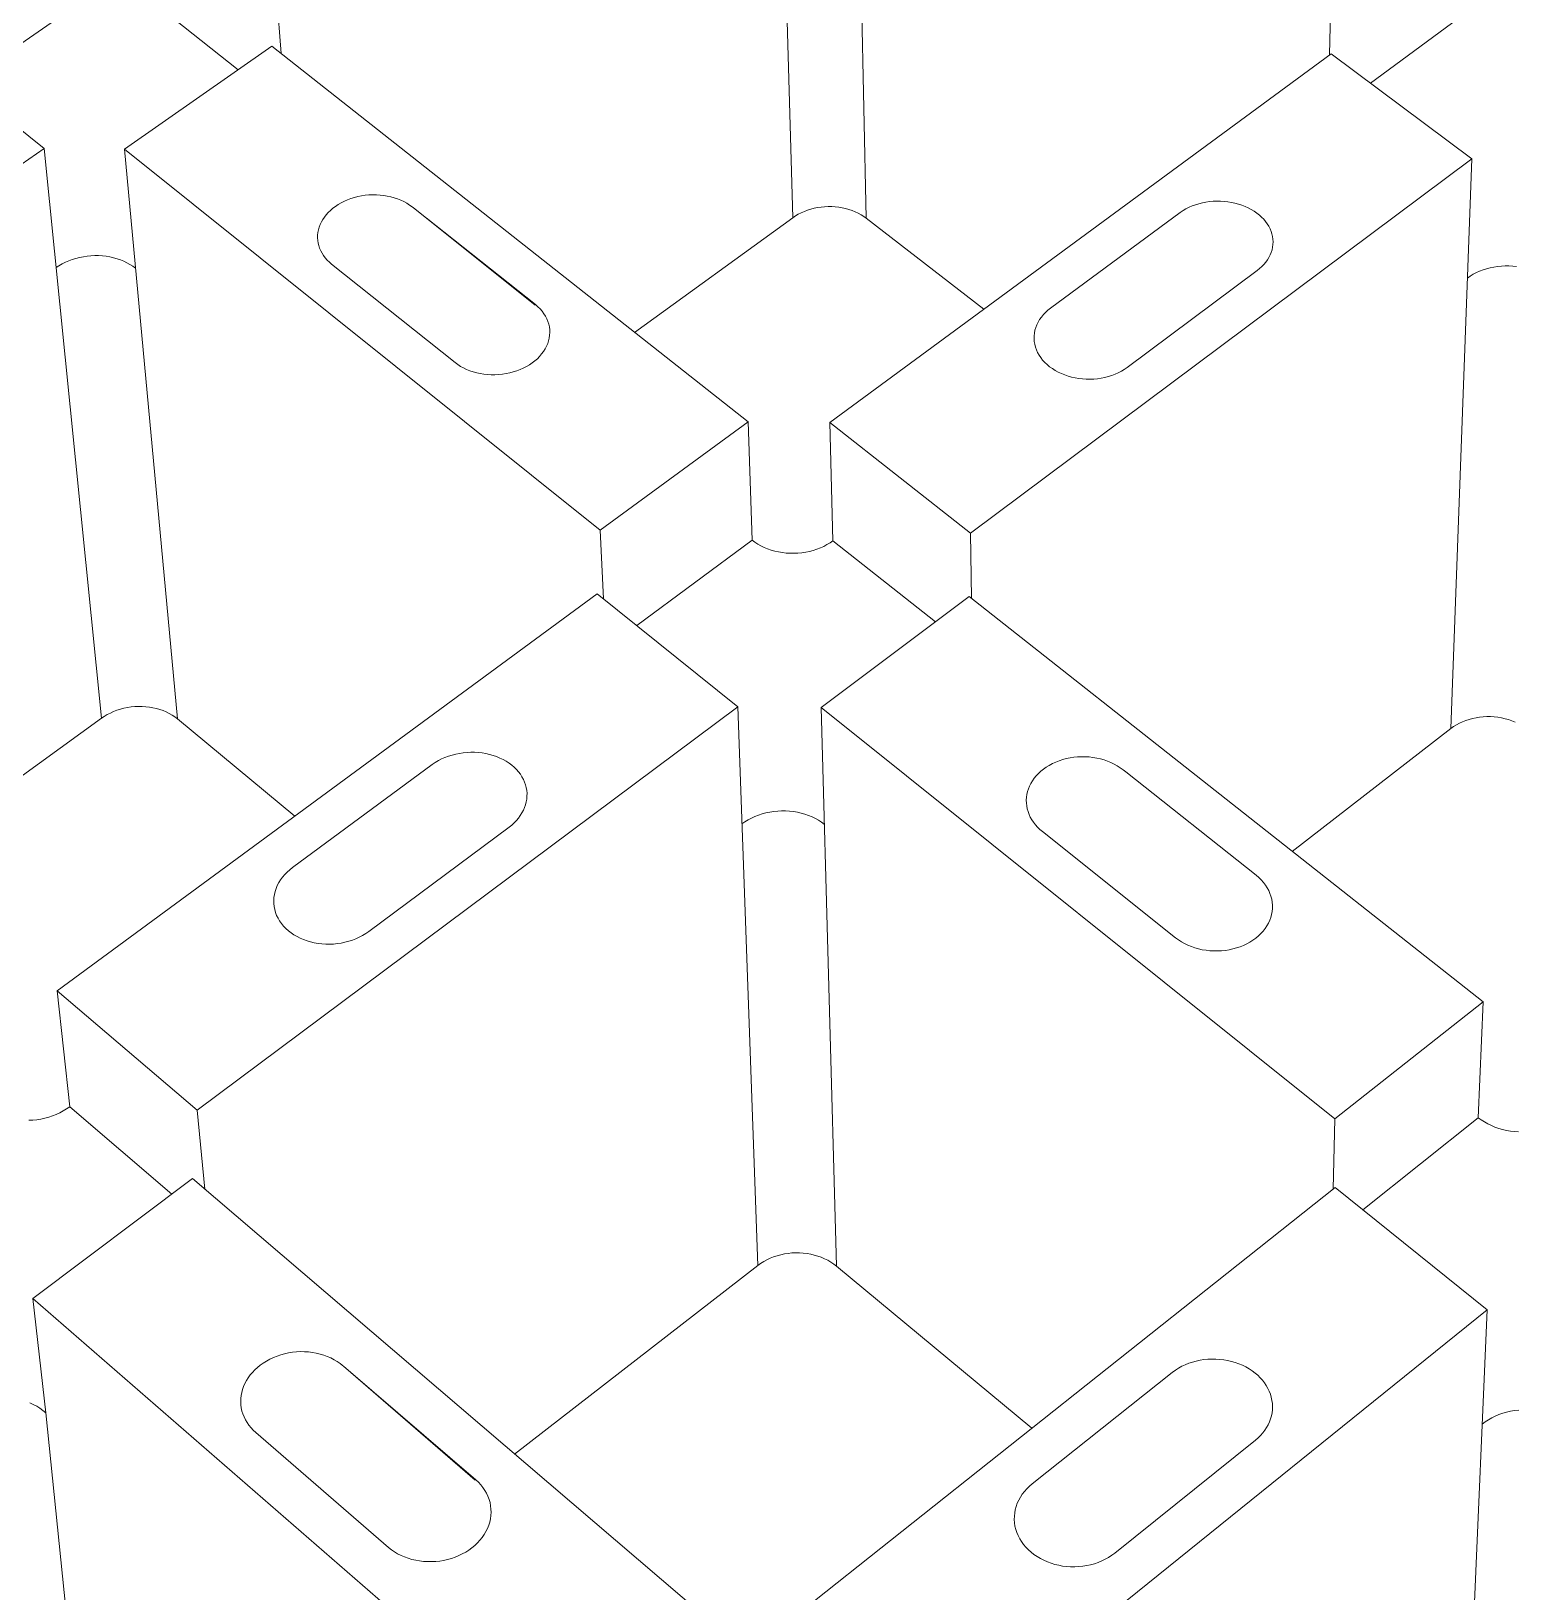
# Model space of a CAD drawing. Header units: millimetres. Extents: x 438 to 4638, y 478 to 3448.
# Drawn here: x 2817.4 to 2891.9, y 2265.7 to 2344.1 of the extents above; entities that cross this region are included whole.
import ezdxf

# ---------------------------------------------------------------- set-up
doc = ezdxf.new("R2010")
doc.units = ezdxf.units.MM

msp = doc.modelspace()

# ---------------------------------------------------------------- linework, layer by layer
at = {"lineweight": 5}
for p, q in [((2854.834, 2363.744), (2855.67, 2334.73)), ((2858.727, 2363.717), (2859.357, 2334.704)), ((2829.713, 2346.296), (2829.969, 2342.975)), ((2882.692, 2345.914), (2882.623, 2342.898)), ((2819.778, 2345.445), (2814.007, 2341.47)), ((2827.81, 2342.159), (2823.694, 2345.418)), ((2889.38, 2344.945), (2884.685, 2341.477)), ((2811.521, 2343.47), (2818.064, 2338.205)), ((2822.098, 2338.177), (2829.506, 2343.341)), ((2853.42, 2324.475), (2829.506, 2343.341)), ((2882.702, 2342.956), (2857.532, 2324.446)), ((2882.702, 2342.956), (2889.77, 2337.684)), ((2791.057, 2319.447), (2818.064, 2338.205)), ((2818.064, 2338.205), (2820.948, 2309.596)), ((2822.098, 2338.177), (2845.994, 2319.036)), ((2822.098, 2338.177), (2824.761, 2309.567)), ((2864.594, 2318.899), (2889.77, 2337.684)), ((2889.77, 2337.684), (2888.716, 2309.083)), ((2833.147, 2335.558), (2833.311, 2335.629)), ((2833.311, 2335.629), (2833.48, 2335.692)), ((2833.48, 2335.692), (2833.654, 2335.746)), ((2833.654, 2335.746), (2833.832, 2335.791)), ((2833.832, 2335.791), (2834.014, 2335.827)), ((2834.014, 2335.827), (2834.198, 2335.854)), ((2834.198, 2335.854), (2834.383, 2335.872)), ((2834.383, 2335.872), (2834.569, 2335.88)), ((2834.569, 2335.88), (2834.755, 2335.879)), ((2834.755, 2335.879), (2834.94, 2335.868)), ((2834.94, 2335.868), (2835.123, 2335.848)), ((2835.123, 2335.848), (2835.303, 2335.818)), ((2835.303, 2335.818), (2835.48, 2335.779)), ((2835.48, 2335.779), (2835.653, 2335.731)), ((2835.653, 2335.731), (2835.82, 2335.675)), ((2835.82, 2335.675), (2835.981, 2335.609)), ((2835.981, 2335.609), (2836.136, 2335.536)), ((2832.145, 2334.76), (2832.237, 2334.878)), ((2832.237, 2334.878), (2832.338, 2334.99)), ((2832.338, 2334.99), (2832.449, 2335.098)), ((2832.449, 2335.098), (2832.569, 2335.201)), ((2832.569, 2335.201), (2832.698, 2335.297)), ((2832.698, 2335.297), (2832.84, 2335.392)), ((2832.84, 2335.392), (2832.99, 2335.478)), ((2832.99, 2335.478), (2833.147, 2335.558)), ((2836.136, 2335.536), (2836.283, 2335.454)), ((2836.283, 2335.454), (2836.422, 2335.365)), ((2836.422, 2335.365), (2836.552, 2335.269)), ((2836.552, 2335.269), (2836.615, 2335.219)), ((2836.615, 2335.219), (2836.683, 2335.173)), ((2836.683, 2335.173), (2842.724, 2330.346)), ((2855.803, 2334.82), (2855.944, 2334.903)), ((2855.944, 2334.903), (2856.092, 2334.979)), ((2856.092, 2334.979), (2856.246, 2335.047)), ((2856.246, 2335.047), (2856.406, 2335.107)), ((2856.406, 2335.107), (2856.571, 2335.159)), ((2856.571, 2335.159), (2856.74, 2335.203)), ((2856.74, 2335.203), (2856.913, 2335.237)), ((2856.913, 2335.237), (2857.088, 2335.263)), ((2857.088, 2335.263), (2857.264, 2335.28)), ((2857.264, 2335.28), (2857.442, 2335.288)), ((2857.442, 2335.288), (2857.62, 2335.287)), ((2857.62, 2335.287), (2857.797, 2335.276)), ((2857.797, 2335.276), (2857.973, 2335.257)), ((2857.973, 2335.257), (2858.146, 2335.229)), ((2858.146, 2335.229), (2858.317, 2335.191)), ((2858.317, 2335.191), (2858.483, 2335.146)), ((2858.483, 2335.146), (2858.645, 2335.091)), ((2858.645, 2335.091), (2858.801, 2335.029)), ((2858.801, 2335.029), (2858.951, 2334.959)), ((2858.951, 2334.959), (2859.094, 2334.881)), ((2859.094, 2334.881), (2859.23, 2334.795)), ((2875.115, 2334.987), (2868.61, 2330.188)), ((2875.264, 2335.088), (2875.115, 2334.987)), ((2875.41, 2335.172), (2875.264, 2335.088)), ((2875.563, 2335.25), (2875.41, 2335.172)), ((2875.723, 2335.319), (2875.563, 2335.25)), ((2875.888, 2335.38), (2875.723, 2335.319)), ((2876.059, 2335.433), (2875.888, 2335.38)), ((2876.234, 2335.477), (2876.059, 2335.433)), ((2876.412, 2335.512), (2876.234, 2335.477)), ((2876.594, 2335.538), (2876.412, 2335.512)), ((2876.777, 2335.554), (2876.594, 2335.538)), ((2876.962, 2335.562), (2876.777, 2335.554)), ((2877.147, 2335.56), (2876.962, 2335.562)), ((2877.331, 2335.549), (2877.147, 2335.56)), ((2877.514, 2335.529), (2877.331, 2335.549)), ((2877.695, 2335.499), (2877.514, 2335.529)), ((2877.873, 2335.461), (2877.695, 2335.499)), ((2878.048, 2335.414), (2877.873, 2335.461)), ((2878.217, 2335.358), (2878.048, 2335.414)), ((2878.382, 2335.294), (2878.217, 2335.358)), ((2878.54, 2335.221), (2878.382, 2335.294)), ((2878.692, 2335.141), (2878.54, 2335.221)), ((2878.837, 2335.054), (2878.692, 2335.141)), ((2878.973, 2334.959), (2878.837, 2335.054)), ((2879.096, 2334.862), (2878.973, 2334.959)), ((2879.21, 2334.759), (2879.096, 2334.862)), ((2831.819, 2333.991), (2831.845, 2334.124)), ((2831.845, 2334.124), (2831.883, 2334.256)), ((2831.883, 2334.256), (2831.932, 2334.386)), ((2831.932, 2334.386), (2831.992, 2334.514)), ((2831.992, 2334.514), (2832.063, 2334.639)), ((2832.063, 2334.639), (2832.145, 2334.76)), ((2837.247, 2334.722), (2842.749, 2330.364)), ((2847.718, 2328.974), (2855.67, 2334.73)), ((2855.67, 2334.73), (2855.803, 2334.82)), ((2859.23, 2334.795), (2859.357, 2334.704)), ((2859.357, 2334.704), (2865.267, 2330.135)), ((2879.315, 2334.651), (2879.21, 2334.759)), ((2879.41, 2334.537), (2879.315, 2334.651)), ((2879.495, 2334.42), (2879.41, 2334.537)), ((2879.57, 2334.298), (2879.495, 2334.42)), ((2879.634, 2334.173), (2879.57, 2334.298)), ((2879.687, 2334.045), (2879.634, 2334.173)), ((2879.728, 2333.915), (2879.687, 2334.045)), ((2831.801, 2333.723), (2831.804, 2333.857)), ((2831.81, 2333.589), (2831.801, 2333.723)), ((2831.804, 2333.857), (2831.819, 2333.991)), ((2831.83, 2333.457), (2831.81, 2333.589)), ((2831.862, 2333.326), (2831.83, 2333.457)), ((2831.905, 2333.197), (2831.862, 2333.326)), ((2879.758, 2333.783), (2879.728, 2333.915)), ((2879.777, 2333.65), (2879.758, 2333.783)), ((2879.762, 2333.25), (2879.778, 2333.383)), ((2879.783, 2333.517), (2879.777, 2333.65)), ((2879.778, 2333.383), (2879.783, 2333.517)), ((2818.973, 2332.409), (2819.138, 2332.491)), ((2819.138, 2332.491), (2819.308, 2332.565)), ((2819.308, 2332.565), (2819.485, 2332.63)), ((2819.485, 2332.63), (2819.666, 2332.687)), ((2819.666, 2332.687), (2819.851, 2332.734)), ((2819.851, 2332.734), (2820.04, 2332.771)), ((2820.04, 2332.771), (2820.23, 2332.799)), ((2820.23, 2332.799), (2820.423, 2332.818)), ((2820.423, 2332.818), (2820.615, 2332.826)), ((2820.615, 2332.826), (2820.808, 2332.825)), ((2820.808, 2332.825), (2820.999, 2332.814)), ((2820.999, 2332.814), (2821.188, 2332.793)), ((2821.188, 2332.793), (2821.374, 2332.762)), ((2821.374, 2332.762), (2821.556, 2332.721)), ((2821.556, 2332.721), (2821.733, 2332.672)), ((2821.733, 2332.672), (2821.905, 2332.613)), ((2821.905, 2332.613), (2822.071, 2332.545)), ((2822.071, 2332.545), (2822.229, 2332.469)), ((2831.96, 2333.07), (2831.905, 2333.197)), ((2832.026, 2332.947), (2831.96, 2333.07)), ((2832.102, 2332.828), (2832.026, 2332.947)), ((2832.19, 2332.713), (2832.102, 2332.828)), ((2832.287, 2332.603), (2832.19, 2332.713)), ((2832.393, 2332.498), (2832.287, 2332.603)), ((2832.509, 2332.399), (2832.393, 2332.498)), ((2879.328, 2332.382), (2879.423, 2332.496)), ((2879.423, 2332.496), (2879.506, 2332.613)), ((2879.506, 2332.613), (2879.58, 2332.735)), ((2879.58, 2332.735), (2879.642, 2332.86)), ((2879.642, 2332.86), (2879.693, 2332.988)), ((2879.693, 2332.988), (2879.733, 2333.118)), ((2879.733, 2333.118), (2879.762, 2333.25)), ((2818.668, 2332.221), (2818.816, 2332.318)), ((2818.816, 2332.318), (2818.973, 2332.409)), ((2822.229, 2332.469), (2822.38, 2332.384)), ((2822.38, 2332.384), (2822.522, 2332.292)), ((2822.522, 2332.292), (2822.655, 2332.192)), ((2838.707, 2327.453), (2832.509, 2332.399)), ((2872.451, 2327.211), (2878.989, 2332.074)), ((2878.989, 2332.074), (2879.111, 2332.171)), ((2879.111, 2332.171), (2879.225, 2332.274)), ((2879.225, 2332.274), (2879.328, 2332.382)), ((2889.549, 2331.701), (2889.689, 2331.799)), ((2889.689, 2331.799), (2889.837, 2331.889)), ((2889.837, 2331.889), (2889.994, 2331.971)), ((2889.994, 2331.971), (2890.157, 2332.046)), ((2890.157, 2332.046), (2890.327, 2332.111)), ((2890.327, 2332.111), (2890.503, 2332.167)), ((2890.503, 2332.167), (2890.684, 2332.215)), ((2890.684, 2332.215), (2890.869, 2332.252)), ((2890.869, 2332.252), (2891.057, 2332.28)), ((2891.057, 2332.28), (2891.248, 2332.299)), ((2891.248, 2332.299), (2891.44, 2332.307)), ((2891.44, 2332.307), (2891.632, 2332.306)), ((2891.632, 2332.306), (2891.825, 2332.295)), ((2891.825, 2332.295), (2892.016, 2332.273)), ((2842.749, 2330.364), (2842.87, 2330.259)), ((2842.87, 2330.259), (2842.98, 2330.149)), ((2842.98, 2330.149), (2843.081, 2330.032)), ((2868.61, 2330.188), (2868.48, 2330.085)), ((2843.081, 2330.032), (2843.17, 2329.911)), ((2843.17, 2329.911), (2843.248, 2329.785)), ((2843.248, 2329.785), (2843.315, 2329.655)), ((2843.315, 2329.655), (2843.369, 2329.522)), ((2843.369, 2329.522), (2843.412, 2329.386)), ((2843.412, 2329.386), (2843.442, 2329.247)), ((2867.921, 2329.354), (2867.868, 2329.218)), ((2867.986, 2329.487), (2867.921, 2329.354)), ((2868.063, 2329.617), (2867.986, 2329.487)), ((2868.151, 2329.742), (2868.063, 2329.617)), ((2868.25, 2329.862), (2868.151, 2329.742)), ((2868.36, 2329.977), (2868.25, 2329.862)), ((2868.48, 2330.085), (2868.36, 2329.977)), ((2843.435, 2328.685), (2843.402, 2328.546)), ((2843.456, 2328.826), (2843.435, 2328.685)), ((2843.442, 2329.247), (2843.459, 2329.108)), ((2843.464, 2328.967), (2843.456, 2328.826)), ((2843.459, 2329.108), (2843.464, 2328.967)), ((2867.784, 2328.798), (2867.782, 2328.656)), ((2867.782, 2328.656), (2867.792, 2328.515)), ((2867.799, 2328.94), (2867.784, 2328.798)), ((2867.827, 2329.08), (2867.799, 2328.94)), ((2867.868, 2329.218), (2867.827, 2329.08)), ((2843.055, 2327.887), (2842.952, 2327.767)), ((2843.148, 2328.011), (2843.055, 2327.887)), ((2843.229, 2328.14), (2843.148, 2328.011)), ((2843.299, 2328.273), (2843.229, 2328.14)), ((2843.357, 2328.408), (2843.299, 2328.273)), ((2843.402, 2328.546), (2843.357, 2328.408)), ((2867.792, 2328.515), (2867.815, 2328.374)), ((2867.815, 2328.374), (2867.851, 2328.234)), ((2867.851, 2328.234), (2867.9, 2328.097)), ((2867.9, 2328.097), (2867.961, 2327.963)), ((2867.961, 2327.963), (2868.033, 2327.832)), ((2868.033, 2327.832), (2868.118, 2327.705)), ((2838.839, 2327.357), (2838.707, 2327.453)), ((2838.98, 2327.267), (2838.839, 2327.357)), ((2839.13, 2327.186), (2838.98, 2327.267)), ((2839.286, 2327.112), (2839.13, 2327.186)), ((2839.449, 2327.047), (2839.286, 2327.112)), ((2839.618, 2326.991), (2839.449, 2327.047)), ((2839.792, 2326.943), (2839.618, 2326.991)), ((2841.802, 2327.04), (2841.628, 2326.984)), ((2841.971, 2327.104), (2841.802, 2327.04)), ((2842.134, 2327.176), (2841.971, 2327.104)), ((2842.291, 2327.257), (2842.134, 2327.176)), ((2842.44, 2327.345), (2842.291, 2327.257)), ((2842.582, 2327.441), (2842.44, 2327.345)), ((2842.715, 2327.543), (2842.582, 2327.441)), ((2842.838, 2327.652), (2842.715, 2327.543)), ((2842.952, 2327.767), (2842.838, 2327.652)), ((2868.118, 2327.705), (2868.214, 2327.582)), ((2868.214, 2327.582), (2868.32, 2327.465)), ((2868.32, 2327.465), (2868.437, 2327.354)), ((2868.437, 2327.354), (2868.564, 2327.249)), ((2868.564, 2327.249), (2868.7, 2327.151)), ((2868.7, 2327.151), (2868.844, 2327.06)), ((2868.844, 2327.06), (2868.996, 2326.977)), ((2872.01, 2326.948), (2872.165, 2327.028)), ((2872.165, 2327.028), (2872.312, 2327.116)), ((2872.312, 2327.116), (2872.451, 2327.211)), ((2839.971, 2326.904), (2839.792, 2326.943)), ((2840.152, 2326.875), (2839.971, 2326.904)), ((2840.337, 2326.856), (2840.152, 2326.875)), ((2840.523, 2326.845), (2840.337, 2326.856)), ((2840.71, 2326.845), (2840.523, 2326.845)), ((2840.897, 2326.854), (2840.71, 2326.845)), ((2841.083, 2326.872), (2840.897, 2326.854)), ((2841.267, 2326.9), (2841.083, 2326.872)), ((2841.449, 2326.938), (2841.267, 2326.9)), ((2841.628, 2326.984), (2841.449, 2326.938)), ((2868.996, 2326.977), (2869.155, 2326.902)), ((2869.155, 2326.902), (2869.32, 2326.835)), ((2869.32, 2326.835), (2869.491, 2326.777)), ((2869.491, 2326.777), (2869.667, 2326.728)), ((2869.667, 2326.728), (2869.847, 2326.688)), ((2869.847, 2326.688), (2870.031, 2326.658)), ((2870.031, 2326.658), (2870.216, 2326.636)), ((2870.216, 2326.636), (2870.403, 2326.625)), ((2870.403, 2326.625), (2870.591, 2326.623)), ((2870.591, 2326.623), (2870.778, 2326.631)), ((2870.778, 2326.631), (2870.965, 2326.648)), ((2870.965, 2326.648), (2871.149, 2326.676)), ((2871.149, 2326.676), (2871.33, 2326.712)), ((2871.33, 2326.712), (2871.508, 2326.758)), ((2871.508, 2326.758), (2871.681, 2326.812)), ((2871.681, 2326.812), (2871.849, 2326.876)), ((2871.849, 2326.876), (2872.01, 2326.948)), ((2853.42, 2324.475), (2845.994, 2319.036)), ((2853.42, 2324.475), (2853.621, 2318.54)), ((2864.594, 2318.899), (2857.532, 2324.446)), ((2857.532, 2324.446), (2857.684, 2318.51)), ((2845.994, 2319.036), (2846.162, 2315.6)), ((2853.621, 2318.54), (2847.827, 2314.261)), ((2853.761, 2318.436), (2853.621, 2318.54)), ((2853.909, 2318.34), (2853.761, 2318.436)), ((2857.538, 2318.408), (2857.383, 2318.315)), ((2857.684, 2318.51), (2857.538, 2318.408)), ((2862.827, 2314.439), (2857.684, 2318.51)), ((2864.594, 2318.899), (2864.633, 2315.63)), ((2854.067, 2318.252), (2853.909, 2318.34)), ((2854.232, 2318.173), (2854.067, 2318.252)), ((2854.404, 2318.102), (2854.232, 2318.173)), ((2854.582, 2318.041), (2854.404, 2318.102)), ((2854.765, 2317.989), (2854.582, 2318.041)), ((2854.953, 2317.947), (2854.765, 2317.989)), ((2855.144, 2317.915), (2854.953, 2317.947)), ((2855.338, 2317.893), (2855.144, 2317.915)), ((2855.533, 2317.882), (2855.338, 2317.893)), ((2855.73, 2317.88), (2855.533, 2317.882)), ((2855.926, 2317.889), (2855.73, 2317.88)), ((2856.121, 2317.908), (2855.926, 2317.889)), ((2856.314, 2317.937), (2856.121, 2317.908)), ((2856.505, 2317.977), (2856.314, 2317.937)), ((2856.691, 2318.026), (2856.505, 2317.977)), ((2856.873, 2318.084), (2856.691, 2318.026)), ((2857.05, 2318.152), (2856.873, 2318.084)), ((2857.22, 2318.229), (2857.05, 2318.152)), ((2857.383, 2318.315), (2857.22, 2318.229)), ((2845.848, 2315.853), (2818.727, 2295.908)), ((2845.848, 2315.853), (2852.904, 2310.176)), ((2857.095, 2310.145), (2864.527, 2315.713)), ((2890.332, 2295.357), (2864.527, 2315.713)), ((2821.09, 2309.692), (2821.24, 2309.781)), ((2821.24, 2309.781), (2821.397, 2309.862)), ((2821.397, 2309.862), (2821.56, 2309.935)), ((2821.56, 2309.935), (2821.728, 2310)), ((2821.728, 2310), (2821.901, 2310.055)), ((2821.901, 2310.055), (2822.078, 2310.102)), ((2822.078, 2310.102), (2822.258, 2310.139)), ((2822.258, 2310.139), (2822.441, 2310.166)), ((2822.441, 2310.166), (2822.624, 2310.184)), ((2822.624, 2310.184), (2822.809, 2310.193)), ((2822.809, 2310.193), (2822.992, 2310.191)), ((2822.992, 2310.191), (2823.175, 2310.18)), ((2823.175, 2310.18), (2823.356, 2310.159)), ((2823.356, 2310.159), (2823.534, 2310.129)), ((2823.534, 2310.129), (2823.708, 2310.089)), ((2823.708, 2310.089), (2823.878, 2310.04)), ((2823.878, 2310.04), (2824.043, 2309.982)), ((2824.043, 2309.982), (2824.201, 2309.916)), ((2824.201, 2309.916), (2824.353, 2309.84)), ((2824.353, 2309.84), (2824.497, 2309.757)), ((2824.497, 2309.757), (2824.633, 2309.666)), ((2825.762, 2289.924), (2852.904, 2310.176)), ((2852.904, 2310.176), (2853.91, 2282.121)), ((2857.095, 2310.145), (2882.894, 2289.48)), ((2857.095, 2310.145), (2857.863, 2282.091)), ((2808.784, 2300.791), (2820.948, 2309.596)), ((2820.948, 2309.596), (2821.09, 2309.692)), ((2824.633, 2309.666), (2824.761, 2309.567)), ((2824.761, 2309.567), (2830.652, 2304.678)), ((2880.752, 2302.914), (2888.716, 2309.083)), ((2888.716, 2309.083), (2888.85, 2309.18)), ((2888.85, 2309.18), (2888.992, 2309.269)), ((2888.992, 2309.269), (2889.141, 2309.35)), ((2889.141, 2309.35), (2889.298, 2309.423)), ((2889.298, 2309.423), (2889.46, 2309.488)), ((2889.46, 2309.488), (2889.629, 2309.543)), ((2889.629, 2309.543), (2889.802, 2309.59)), ((2889.802, 2309.59), (2889.979, 2309.627)), ((2889.979, 2309.627), (2890.158, 2309.655)), ((2890.158, 2309.655), (2890.341, 2309.673)), ((2890.341, 2309.673), (2890.524, 2309.681)), ((2890.524, 2309.681), (2890.708, 2309.68)), ((2890.708, 2309.68), (2890.892, 2309.669)), ((2890.892, 2309.669), (2891.075, 2309.648)), ((2891.075, 2309.648), (2891.256, 2309.617)), ((2891.256, 2309.617), (2891.434, 2309.578)), ((2891.434, 2309.578), (2891.608, 2309.529)), ((2891.608, 2309.529), (2891.778, 2309.47)), ((2891.778, 2309.47), (2891.943, 2309.404)), ((2837.867, 2307.471), (2837.711, 2307.379)), ((2838.03, 2307.554), (2837.867, 2307.471)), ((2838.199, 2307.629), (2838.03, 2307.554)), ((2838.374, 2307.695), (2838.199, 2307.629)), ((2838.554, 2307.751), (2838.374, 2307.695)), ((2838.738, 2307.799), (2838.554, 2307.751)), ((2838.926, 2307.836), (2838.738, 2307.799)), ((2839.115, 2307.864), (2838.926, 2307.836)), ((2839.307, 2307.882), (2839.115, 2307.864)), ((2839.498, 2307.89), (2839.307, 2307.882)), ((2839.69, 2307.889), (2839.498, 2307.89)), ((2839.881, 2307.877), (2839.69, 2307.889)), ((2840.07, 2307.855), (2839.881, 2307.877)), ((2840.256, 2307.823), (2840.07, 2307.855)), ((2840.439, 2307.782), (2840.256, 2307.823)), ((2840.618, 2307.731), (2840.439, 2307.782)), ((2840.791, 2307.671), (2840.618, 2307.731)), ((2840.958, 2307.602), (2840.791, 2307.671)), ((2841.119, 2307.524), (2840.958, 2307.602)), ((2841.272, 2307.437), (2841.119, 2307.524)), ((2841.417, 2307.343), (2841.272, 2307.437)), ((2868.868, 2307.397), (2869.041, 2307.464)), ((2869.041, 2307.464), (2869.219, 2307.523)), ((2869.219, 2307.523), (2869.402, 2307.572)), ((2869.402, 2307.572), (2869.588, 2307.611)), ((2869.588, 2307.611), (2869.778, 2307.64)), ((2869.778, 2307.64), (2869.969, 2307.659)), ((2869.969, 2307.659), (2870.162, 2307.668)), ((2870.162, 2307.668), (2870.356, 2307.666)), ((2870.356, 2307.666), (2870.548, 2307.655)), ((2870.548, 2307.655), (2870.739, 2307.633)), ((2870.739, 2307.633), (2870.928, 2307.601)), ((2870.928, 2307.601), (2871.114, 2307.559)), ((2871.114, 2307.559), (2871.295, 2307.507)), ((2871.295, 2307.507), (2871.472, 2307.446)), ((2871.472, 2307.446), (2871.643, 2307.376)), ((2837.551, 2307.272), (2830.541, 2302.1)), ((2837.711, 2307.379), (2837.551, 2307.272)), ((2841.554, 2307.241), (2841.417, 2307.343)), ((2841.676, 2307.137), (2841.554, 2307.241)), ((2841.789, 2307.026), (2841.676, 2307.137)), ((2841.892, 2306.909), (2841.789, 2307.026)), ((2841.985, 2306.787), (2841.892, 2306.909)), ((2842.067, 2306.66), (2841.985, 2306.787)), ((2842.138, 2306.529), (2842.067, 2306.66)), ((2867.791, 2306.586), (2867.89, 2306.708)), ((2867.89, 2306.708), (2868, 2306.824)), ((2868, 2306.824), (2868.12, 2306.935)), ((2868.12, 2306.935), (2868.248, 2307.039)), ((2868.248, 2307.039), (2868.391, 2307.141)), ((2868.391, 2307.141), (2868.542, 2307.234)), ((2868.542, 2307.234), (2868.702, 2307.32)), ((2868.702, 2307.32), (2868.868, 2307.397)), ((2871.643, 2307.376), (2871.807, 2307.296)), ((2871.807, 2307.296), (2871.964, 2307.208)), ((2871.964, 2307.208), (2872.113, 2307.112)), ((2872.113, 2307.112), (2872.253, 2307.009)), ((2872.253, 2307.009), (2872.321, 2306.955)), ((2872.321, 2306.955), (2872.391, 2306.903)), ((2872.391, 2306.903), (2878.941, 2301.715)), ((2842.198, 2306.394), (2842.138, 2306.529)), ((2842.246, 2306.257), (2842.198, 2306.394)), ((2842.282, 2306.117), (2842.246, 2306.257)), ((2842.306, 2305.974), (2842.282, 2306.117)), ((2842.319, 2305.831), (2842.306, 2305.974)), ((2867.422, 2305.773), (2867.454, 2305.916)), ((2867.454, 2305.916), (2867.499, 2306.056)), ((2867.499, 2306.056), (2867.555, 2306.194)), ((2867.555, 2306.194), (2867.622, 2306.329)), ((2867.622, 2306.329), (2867.701, 2306.46)), ((2867.701, 2306.46), (2867.791, 2306.586)), ((2842.137, 2304.979), (2842.197, 2305.117)), ((2842.197, 2305.117), (2842.245, 2305.258)), ((2842.245, 2305.258), (2842.282, 2305.4)), ((2842.282, 2305.4), (2842.306, 2305.543)), ((2842.306, 2305.543), (2842.318, 2305.687)), ((2842.318, 2305.687), (2842.319, 2305.831)), ((2867.392, 2305.485), (2867.401, 2305.63)), ((2867.396, 2305.34), (2867.392, 2305.485)), ((2867.412, 2305.196), (2867.396, 2305.34)), ((2867.401, 2305.63), (2867.422, 2305.773)), ((2867.44, 2305.053), (2867.412, 2305.196)), ((2867.48, 2304.911), (2867.44, 2305.053)), ((2841.549, 2304.237), (2841.672, 2304.348)), ((2841.672, 2304.348), (2841.786, 2304.465)), ((2841.786, 2304.465), (2841.89, 2304.587)), ((2841.89, 2304.587), (2841.983, 2304.714)), ((2841.983, 2304.714), (2842.066, 2304.845)), ((2842.066, 2304.845), (2842.137, 2304.979)), ((2853.114, 2304.298), (2853.264, 2304.403)), ((2853.264, 2304.403), (2853.423, 2304.5)), ((2853.423, 2304.5), (2853.589, 2304.589)), ((2853.589, 2304.589), (2853.763, 2304.669)), ((2853.763, 2304.669), (2853.943, 2304.739)), ((2853.943, 2304.739), (2854.128, 2304.8)), ((2854.128, 2304.8), (2854.318, 2304.85)), ((2854.318, 2304.85), (2854.512, 2304.891)), ((2854.512, 2304.891), (2854.709, 2304.921)), ((2854.709, 2304.921), (2854.907, 2304.941)), ((2854.907, 2304.941), (2855.107, 2304.95)), ((2855.107, 2304.95), (2855.307, 2304.949)), ((2855.307, 2304.949), (2855.505, 2304.936)), ((2855.505, 2304.936), (2855.703, 2304.914)), ((2855.703, 2304.914), (2855.897, 2304.881)), ((2855.897, 2304.881), (2856.088, 2304.837)), ((2856.088, 2304.837), (2856.275, 2304.784)), ((2856.275, 2304.784), (2856.456, 2304.72)), ((2856.456, 2304.72), (2856.632, 2304.647)), ((2856.632, 2304.647), (2856.8, 2304.565)), ((2856.8, 2304.565), (2856.96, 2304.474)), ((2856.96, 2304.474), (2857.113, 2304.374)), ((2857.113, 2304.374), (2857.255, 2304.267)), ((2867.531, 2304.772), (2867.48, 2304.911)), ((2867.595, 2304.636), (2867.531, 2304.772)), ((2867.669, 2304.503), (2867.595, 2304.636)), ((2867.755, 2304.375), (2867.669, 2304.503)), ((2867.851, 2304.251), (2867.755, 2304.375)), ((2834.369, 2298.891), (2841.417, 2304.132)), ((2841.417, 2304.132), (2841.549, 2304.237)), ((2867.957, 2304.132), (2867.851, 2304.251)), ((2868.074, 2304.019), (2867.957, 2304.132)), ((2868.199, 2303.912), (2868.074, 2304.019)), ((2874.889, 2298.572), (2868.199, 2303.912)), ((2830.401, 2301.989), (2830.271, 2301.872)), ((2830.541, 2302.1), (2830.401, 2301.989)), ((2829.781, 2301.201), (2829.719, 2301.055)), ((2829.855, 2301.345), (2829.781, 2301.201)), ((2829.942, 2301.484), (2829.855, 2301.345)), ((2830.041, 2301.619), (2829.942, 2301.484)), ((2830.15, 2301.748), (2830.041, 2301.619)), ((2830.271, 2301.872), (2830.15, 2301.748)), ((2878.941, 2301.715), (2879.071, 2301.602)), ((2879.071, 2301.602), (2879.192, 2301.483)), ((2879.192, 2301.483), (2879.302, 2301.357)), ((2879.302, 2301.357), (2879.401, 2301.226)), ((2879.401, 2301.226), (2879.489, 2301.09)), ((2829.609, 2300.602), (2829.599, 2300.449)), ((2829.599, 2300.449), (2829.602, 2300.296)), ((2829.632, 2300.754), (2829.609, 2300.602)), ((2829.669, 2300.905), (2829.632, 2300.754)), ((2829.719, 2301.055), (2829.669, 2300.905)), ((2879.489, 2301.09), (2879.565, 2300.95)), ((2879.565, 2300.95), (2879.628, 2300.806)), ((2879.628, 2300.806), (2879.679, 2300.659)), ((2879.679, 2300.659), (2879.717, 2300.51)), ((2879.717, 2300.51), (2879.743, 2300.359)), ((2879.743, 2300.359), (2879.755, 2300.207)), ((2829.602, 2300.296), (2829.619, 2300.144)), ((2829.619, 2300.144), (2829.649, 2299.994)), ((2829.649, 2299.994), (2829.691, 2299.846)), ((2829.691, 2299.846), (2829.747, 2299.701)), ((2829.747, 2299.701), (2829.816, 2299.56)), ((2879.672, 2299.603), (2879.619, 2299.457)), ((2879.712, 2299.752), (2879.672, 2299.603)), ((2879.74, 2299.903), (2879.712, 2299.752)), ((2879.754, 2300.055), (2879.74, 2299.903)), ((2879.755, 2300.207), (2879.754, 2300.055)), ((2829.816, 2299.56), (2829.897, 2299.423)), ((2829.897, 2299.423), (2829.99, 2299.291)), ((2829.99, 2299.291), (2830.094, 2299.165)), ((2830.094, 2299.165), (2830.209, 2299.045)), ((2830.209, 2299.045), (2830.335, 2298.931)), ((2830.335, 2298.931), (2830.471, 2298.826)), ((2830.471, 2298.826), (2830.616, 2298.728)), ((2834.063, 2298.693), (2834.22, 2298.788)), ((2834.22, 2298.788), (2834.369, 2298.891)), ((2879.172, 2298.787), (2879.049, 2298.67)), ((2879.284, 2298.911), (2879.172, 2298.787)), ((2879.386, 2299.04), (2879.284, 2298.911)), ((2879.476, 2299.175), (2879.386, 2299.04)), ((2879.553, 2299.314), (2879.476, 2299.175)), ((2879.619, 2299.457), (2879.553, 2299.314)), ((2830.616, 2298.728), (2830.769, 2298.638)), ((2830.769, 2298.638), (2830.93, 2298.557)), ((2830.93, 2298.557), (2831.098, 2298.485)), ((2831.098, 2298.485), (2831.273, 2298.423)), ((2831.273, 2298.423), (2831.453, 2298.37)), ((2831.453, 2298.37), (2831.638, 2298.327)), ((2831.638, 2298.327), (2831.827, 2298.294)), ((2831.827, 2298.294), (2832.018, 2298.271)), ((2832.018, 2298.271), (2832.212, 2298.259)), ((2832.212, 2298.259), (2832.407, 2298.257)), ((2832.407, 2298.257), (2832.602, 2298.265)), ((2832.602, 2298.265), (2832.796, 2298.284)), ((2832.796, 2298.284), (2832.989, 2298.313)), ((2832.989, 2298.313), (2833.179, 2298.352)), ((2833.179, 2298.352), (2833.366, 2298.402)), ((2833.366, 2298.402), (2833.549, 2298.461)), ((2833.549, 2298.461), (2833.726, 2298.529)), ((2833.726, 2298.529), (2833.898, 2298.607)), ((2833.898, 2298.607), (2834.063, 2298.693)), ((2875.032, 2298.468), (2874.889, 2298.572)), ((2875.183, 2298.372), (2875.032, 2298.468)), ((2875.342, 2298.284), (2875.183, 2298.372)), ((2875.509, 2298.204), (2875.342, 2298.284)), ((2875.682, 2298.134), (2875.509, 2298.204)), ((2875.86, 2298.073), (2875.682, 2298.134)), ((2876.043, 2298.021), (2875.86, 2298.073)), ((2876.231, 2297.98), (2876.043, 2298.021)), ((2877.765, 2298.016), (2877.578, 2297.976)), ((2877.948, 2298.066), (2877.765, 2298.016)), ((2878.126, 2298.126), (2877.948, 2298.066)), ((2878.299, 2298.195), (2878.126, 2298.126)), ((2878.465, 2298.274), (2878.299, 2298.195)), ((2878.624, 2298.361), (2878.465, 2298.274)), ((2878.774, 2298.456), (2878.624, 2298.361)), ((2878.916, 2298.559), (2878.774, 2298.456)), ((2879.049, 2298.67), (2878.916, 2298.559)), ((2876.421, 2297.948), (2876.231, 2297.98)), ((2876.614, 2297.927), (2876.421, 2297.948)), ((2876.807, 2297.916), (2876.614, 2297.927)), ((2877.002, 2297.915), (2876.807, 2297.916)), ((2877.196, 2297.925), (2877.002, 2297.915)), ((2877.388, 2297.945), (2877.196, 2297.925)), ((2877.578, 2297.976), (2877.388, 2297.945)), ((2825.762, 2289.924), (2818.727, 2295.908)), ((2818.727, 2295.908), (2819.357, 2290.093)), ((2890.332, 2295.357), (2882.894, 2289.48)), ((2890.332, 2295.357), (2890.092, 2289.544)), ((2817.499, 2289.425), (2817.295, 2289.415)), ((2817.702, 2289.445), (2817.499, 2289.425)), ((2817.905, 2289.477), (2817.702, 2289.445)), ((2818.104, 2289.519), (2817.905, 2289.477)), ((2818.301, 2289.572), (2818.104, 2289.519)), ((2818.493, 2289.635), (2818.301, 2289.572)), ((2818.679, 2289.708), (2818.493, 2289.635)), ((2818.86, 2289.791), (2818.679, 2289.708)), ((2819.034, 2289.883), (2818.86, 2289.791)), ((2819.2, 2289.984), (2819.034, 2289.883)), ((2819.357, 2290.093), (2819.2, 2289.984)), ((2824.479, 2285.706), (2819.357, 2290.093)), ((2825.762, 2289.924), (2826.138, 2285.959)), ((2882.894, 2289.48), (2882.802, 2285.957)), ((2890.092, 2289.544), (2884.289, 2284.926)), ((2890.243, 2289.432), (2890.092, 2289.544)), ((2890.402, 2289.329), (2890.243, 2289.432)), ((2890.57, 2289.234), (2890.402, 2289.329)), ((2890.746, 2289.148), (2890.57, 2289.234)), ((2890.928, 2289.072), (2890.746, 2289.148)), ((2891.116, 2289.006), (2890.928, 2289.072)), ((2891.309, 2288.95), (2891.116, 2289.006)), ((2891.506, 2288.905), (2891.309, 2288.95)), ((2891.706, 2288.87), (2891.506, 2288.905)), ((2891.909, 2288.847), (2891.706, 2288.87)), ((2892.113, 2288.834), (2891.909, 2288.847)), ((2817.495, 2280.474), (2825.521, 2286.486)), ((2851.258, 2264.488), (2825.521, 2286.486)), ((2882.906, 2286.039), (2855.703, 2264.453)), ((2882.906, 2286.039), (2890.535, 2279.9)), ((2854.204, 2282.32), (2854.363, 2282.407)), ((2854.363, 2282.407), (2854.528, 2282.486)), ((2854.528, 2282.486), (2854.7, 2282.555)), ((2854.7, 2282.555), (2854.877, 2282.615)), ((2854.877, 2282.615), (2855.058, 2282.664)), ((2855.058, 2282.664), (2855.243, 2282.704)), ((2855.243, 2282.704), (2855.431, 2282.734)), ((2855.431, 2282.734), (2855.62, 2282.753)), ((2855.62, 2282.753), (2855.811, 2282.762)), ((2855.811, 2282.762), (2856.002, 2282.761)), ((2856.002, 2282.761), (2856.192, 2282.749)), ((2856.192, 2282.749), (2856.38, 2282.727)), ((2856.38, 2282.727), (2856.566, 2282.694)), ((2856.566, 2282.694), (2856.748, 2282.651)), ((2856.748, 2282.651), (2856.926, 2282.599)), ((2856.926, 2282.599), (2857.099, 2282.536)), ((2857.099, 2282.536), (2857.267, 2282.465)), ((2857.267, 2282.465), (2857.427, 2282.384)), ((2857.427, 2282.384), (2857.581, 2282.294)), ((2841.697, 2272.66), (2853.91, 2282.121)), ((2853.91, 2282.121), (2854.053, 2282.225)), ((2854.053, 2282.225), (2854.204, 2282.32)), ((2857.581, 2282.294), (2857.726, 2282.196)), ((2857.726, 2282.196), (2857.863, 2282.091)), ((2857.863, 2282.091), (2867.671, 2273.95)), ((2817.495, 2280.474), (2843.21, 2258.129)), ((2817.495, 2280.474), (2818.153, 2274.735)), ((2863.326, 2257.968), (2890.535, 2279.9)), ((2890.535, 2279.9), (2889.358, 2252.575)), ((2829.766, 2277.578), (2829.954, 2277.641)), ((2829.954, 2277.641), (2830.147, 2277.694)), ((2830.147, 2277.694), (2830.343, 2277.736)), ((2830.343, 2277.736), (2830.542, 2277.768)), ((2830.542, 2277.768), (2830.742, 2277.788)), ((2830.742, 2277.788), (2830.943, 2277.798)), ((2830.943, 2277.798), (2831.144, 2277.796)), ((2831.144, 2277.796), (2831.343, 2277.783)), ((2831.343, 2277.783), (2831.541, 2277.76)), ((2831.541, 2277.76), (2831.735, 2277.725)), ((2831.735, 2277.725), (2831.926, 2277.68)), ((2831.926, 2277.68), (2832.112, 2277.624)), ((2828.53, 2276.76), (2828.65, 2276.886)), ((2828.65, 2276.886), (2828.78, 2277.006)), ((2828.78, 2277.006), (2828.919, 2277.118)), ((2828.919, 2277.118), (2829.073, 2277.228)), ((2829.073, 2277.228), (2829.236, 2277.329)), ((2829.236, 2277.329), (2829.406, 2277.422)), ((2829.406, 2277.422), (2829.583, 2277.505)), ((2829.583, 2277.505), (2829.766, 2277.578)), ((2832.112, 2277.624), (2832.292, 2277.558)), ((2832.292, 2277.558), (2832.466, 2277.482)), ((2832.466, 2277.482), (2832.632, 2277.396)), ((2832.632, 2277.396), (2832.791, 2277.301)), ((2832.791, 2277.301), (2832.941, 2277.197)), ((2832.941, 2277.197), (2833.221, 2276.973)), ((2833.221, 2276.973), (2839.75, 2271.364)), ((2833.221, 2276.973), (2839.722, 2271.343)), ((2874.877, 2276.874), (2874.716, 2276.757)), ((2875.035, 2276.972), (2874.877, 2276.874)), ((2875.2, 2277.062), (2875.035, 2276.972)), ((2875.372, 2277.143), (2875.2, 2277.062)), ((2875.551, 2277.215), (2875.372, 2277.143)), ((2875.735, 2277.276), (2875.551, 2277.215)), ((2875.924, 2277.327), (2875.735, 2277.276)), ((2876.117, 2277.368), (2875.924, 2277.327)), ((2876.313, 2277.398), (2876.117, 2277.368)), ((2876.511, 2277.418), (2876.313, 2277.398)), ((2876.711, 2277.427), (2876.511, 2277.418)), ((2876.91, 2277.425), (2876.711, 2277.427)), ((2877.109, 2277.412), (2876.91, 2277.425)), ((2877.307, 2277.388), (2877.109, 2277.412)), ((2877.502, 2277.354), (2877.307, 2277.388)), ((2877.695, 2277.309), (2877.502, 2277.354)), ((2877.883, 2277.254), (2877.695, 2277.309)), ((2878.066, 2277.189), (2877.883, 2277.254)), ((2878.244, 2277.114), (2878.066, 2277.189)), ((2878.415, 2277.03), (2878.244, 2277.114)), ((2878.579, 2276.936), (2878.415, 2277.03)), ((2878.735, 2276.834), (2878.579, 2276.936)), ((2828.087, 2276.056), (2828.153, 2276.205)), ((2828.153, 2276.205), (2828.23, 2276.351)), ((2828.23, 2276.351), (2828.319, 2276.492)), ((2828.319, 2276.492), (2828.419, 2276.629)), ((2828.419, 2276.629), (2828.53, 2276.76)), ((2874.716, 2276.757), (2867.686, 2271.159)), ((2878.882, 2276.724), (2878.735, 2276.834)), ((2879.014, 2276.611), (2878.882, 2276.724)), ((2879.138, 2276.491), (2879.014, 2276.611)), ((2879.251, 2276.364), (2879.138, 2276.491)), ((2879.354, 2276.232), (2879.251, 2276.364)), ((2879.446, 2276.095), (2879.354, 2276.232)), ((2879.526, 2275.953), (2879.446, 2276.095)), ((2827.942, 2275.283), (2827.946, 2275.439)), ((2827.951, 2275.127), (2827.942, 2275.283)), ((2827.946, 2275.439), (2827.963, 2275.595)), ((2827.963, 2275.595), (2827.992, 2275.751)), ((2827.992, 2275.751), (2828.033, 2275.904)), ((2828.033, 2275.904), (2828.087, 2276.056)), ((2879.595, 2275.808), (2879.526, 2275.953)), ((2879.652, 2275.659), (2879.595, 2275.808)), ((2879.697, 2275.507), (2879.652, 2275.659)), ((2879.73, 2275.353), (2879.697, 2275.507)), ((2879.75, 2275.198), (2879.73, 2275.353)), ((2817.347, 2275.224), (2817.525, 2275.146)), ((2817.525, 2275.146), (2817.696, 2275.057)), ((2817.696, 2275.057), (2817.858, 2274.958)), ((2817.858, 2274.958), (2818.01, 2274.851)), ((2818.01, 2274.851), (2818.153, 2274.735)), ((2818.153, 2274.735), (2820.346, 2253.352)), ((2827.972, 2274.972), (2827.951, 2275.127)), ((2828.006, 2274.819), (2827.972, 2274.972)), ((2828.052, 2274.669), (2828.006, 2274.819)), ((2828.11, 2274.522), (2828.052, 2274.669)), ((2828.181, 2274.378), (2828.11, 2274.522)), ((2879.66, 2274.425), (2879.703, 2274.577)), ((2879.703, 2274.577), (2879.733, 2274.731)), ((2879.733, 2274.731), (2879.751, 2274.886)), ((2879.757, 2275.042), (2879.75, 2275.198)), ((2879.751, 2274.886), (2879.757, 2275.042)), ((2890.767, 2274.479), (2890.943, 2274.565)), ((2890.943, 2274.565), (2891.127, 2274.641)), ((2891.127, 2274.641), (2891.316, 2274.707)), ((2891.316, 2274.707), (2891.511, 2274.762)), ((2891.511, 2274.762), (2891.711, 2274.805)), ((2891.711, 2274.805), (2891.914, 2274.838)), ((2891.914, 2274.838), (2892.119, 2274.859)), ((2828.263, 2274.239), (2828.181, 2274.378)), ((2828.356, 2274.105), (2828.263, 2274.239)), ((2828.46, 2273.977), (2828.356, 2274.105)), ((2828.575, 2273.854), (2828.46, 2273.977)), ((2828.7, 2273.739), (2828.575, 2273.854)), ((2835.369, 2267.966), (2828.7, 2273.739)), ((2879.153, 2273.593), (2879.265, 2273.719)), ((2879.265, 2273.719), (2879.367, 2273.851)), ((2879.367, 2273.851), (2879.458, 2273.988)), ((2879.458, 2273.988), (2879.537, 2274.13)), ((2879.537, 2274.13), (2879.604, 2274.276)), ((2879.604, 2274.276), (2879.66, 2274.425)), ((2890.288, 2274.164), (2890.439, 2274.278)), ((2890.439, 2274.278), (2890.598, 2274.383)), ((2890.598, 2274.383), (2890.767, 2274.479)), ((2871.833, 2267.684), (2878.899, 2273.359)), ((2878.899, 2273.359), (2879.031, 2273.473)), ((2879.031, 2273.473), (2879.153, 2273.593)), ((2839.75, 2271.364), (2839.88, 2271.242)), ((2839.88, 2271.242), (2839.999, 2271.113)), ((2839.999, 2271.113), (2840.106, 2270.977)), ((2840.106, 2270.977), (2840.203, 2270.836)), ((2840.203, 2270.836), (2840.286, 2270.689)), ((2840.286, 2270.689), (2840.358, 2270.537)), ((2867.19, 2270.638), (2867.094, 2270.492)), ((2867.297, 2270.778), (2867.19, 2270.638)), ((2867.416, 2270.912), (2867.297, 2270.778)), ((2867.546, 2271.039), (2867.416, 2270.912)), ((2867.686, 2271.159), (2867.546, 2271.039)), ((2840.358, 2270.537), (2840.416, 2270.381)), ((2840.416, 2270.381), (2840.461, 2270.222)), ((2840.461, 2270.222), (2840.493, 2270.061)), ((2840.493, 2270.061), (2840.511, 2269.898)), ((2840.511, 2269.898), (2840.516, 2269.734)), ((2866.839, 2269.865), (2866.809, 2269.702)), ((2866.883, 2270.027), (2866.839, 2269.865)), ((2866.94, 2270.186), (2866.883, 2270.027)), ((2867.011, 2270.341), (2866.94, 2270.186)), ((2867.094, 2270.492), (2867.011, 2270.341)), ((2840.398, 2269.081), (2840.335, 2268.923)), ((2840.447, 2269.242), (2840.398, 2269.081)), ((2840.484, 2269.405), (2840.447, 2269.242)), ((2840.507, 2269.569), (2840.484, 2269.405)), ((2840.516, 2269.734), (2840.507, 2269.569)), ((2866.792, 2269.537), (2866.789, 2269.371)), ((2866.789, 2269.371), (2866.8, 2269.206)), ((2866.809, 2269.702), (2866.792, 2269.537)), ((2866.8, 2269.206), (2866.825, 2269.041)), ((2866.825, 2269.041), (2866.864, 2268.878)), ((2839.957, 2268.332), (2839.834, 2268.198)), ((2840.07, 2268.472), (2839.957, 2268.332)), ((2840.17, 2268.618), (2840.07, 2268.472)), ((2840.259, 2268.768), (2840.17, 2268.618)), ((2840.335, 2268.923), (2840.259, 2268.768)), ((2866.864, 2268.878), (2866.916, 2268.718)), ((2866.916, 2268.718), (2866.981, 2268.561)), ((2866.981, 2268.561), (2867.06, 2268.408)), ((2867.06, 2268.408), (2867.151, 2268.26)), ((2867.151, 2268.26), (2867.254, 2268.117)), ((2835.511, 2267.853), (2835.369, 2267.966)), ((2835.664, 2267.749), (2835.511, 2267.853)), ((2835.824, 2267.654), (2835.664, 2267.749)), ((2835.993, 2267.568), (2835.824, 2267.654)), ((2836.169, 2267.492), (2835.993, 2267.568)), ((2836.352, 2267.426), (2836.169, 2267.492)), ((2838.711, 2267.484), (2838.523, 2267.419)), ((2838.894, 2267.558), (2838.711, 2267.484)), ((2839.071, 2267.643), (2838.894, 2267.558)), ((2839.241, 2267.737), (2839.071, 2267.643)), ((2839.403, 2267.84), (2839.241, 2267.737)), ((2839.556, 2267.952), (2839.403, 2267.84)), ((2839.7, 2268.071), (2839.556, 2267.952)), ((2839.834, 2268.198), (2839.7, 2268.071)), ((2867.254, 2268.117), (2867.369, 2267.98)), ((2867.369, 2267.98), (2867.496, 2267.85)), ((2867.496, 2267.85), (2867.633, 2267.728)), ((2867.633, 2267.728), (2867.779, 2267.613)), ((2867.779, 2267.613), (2867.934, 2267.507)), ((2867.934, 2267.507), (2868.098, 2267.41)), ((2871.356, 2267.376), (2871.524, 2267.47)), ((2871.524, 2267.47), (2871.683, 2267.573)), ((2871.683, 2267.573), (2871.833, 2267.684)), ((2836.539, 2267.37), (2836.352, 2267.426)), ((2836.732, 2267.326), (2836.539, 2267.37)), ((2836.928, 2267.291), (2836.732, 2267.326)), ((2837.127, 2267.268), (2836.928, 2267.291)), ((2837.328, 2267.257), (2837.127, 2267.268)), ((2837.531, 2267.256), (2837.328, 2267.257)), ((2837.733, 2267.266), (2837.531, 2267.256)), ((2837.934, 2267.288), (2837.733, 2267.266)), ((2838.133, 2267.321), (2837.934, 2267.288)), ((2838.33, 2267.364), (2838.133, 2267.321)), ((2838.523, 2267.419), (2838.33, 2267.364)), ((2868.098, 2267.41), (2868.27, 2267.323)), ((2868.27, 2267.323), (2868.449, 2267.245)), ((2868.449, 2267.245), (2868.634, 2267.177)), ((2868.634, 2267.177), (2868.824, 2267.119)), ((2868.824, 2267.119), (2869.019, 2267.073)), ((2869.019, 2267.073), (2869.217, 2267.037)), ((2869.217, 2267.037), (2869.417, 2267.012)), ((2869.417, 2267.012), (2869.619, 2266.999)), ((2869.619, 2266.999), (2869.822, 2266.997)), ((2869.822, 2266.997), (2870.025, 2267.006)), ((2870.025, 2267.006), (2870.226, 2267.027)), ((2870.226, 2267.027), (2870.425, 2267.058)), ((2870.425, 2267.058), (2870.621, 2267.101)), ((2870.621, 2267.101), (2870.813, 2267.154)), ((2870.813, 2267.154), (2871, 2267.218)), ((2871, 2267.218), (2871.182, 2267.292)), ((2871.182, 2267.292), (2871.356, 2267.376))]:
    msp.add_line(p, q, dxfattribs=at)

doc.saveas('drawing.dxf')
